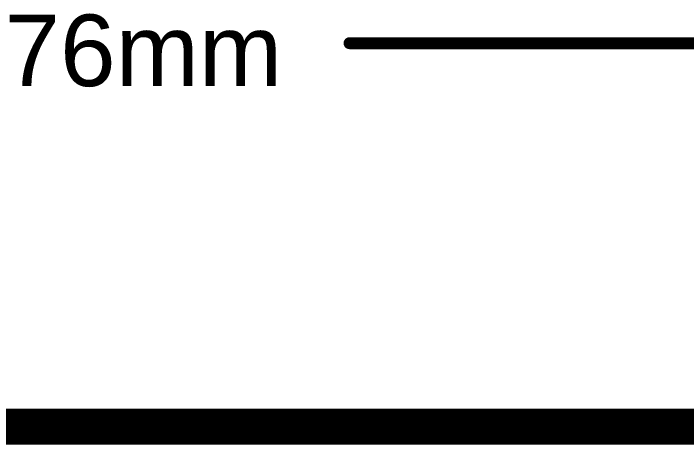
# Model space of a CAD drawing. Header units: inches. Extents: x -13 to 356, y -4 to 120.
# Drawn here: x 12.27 to 26.6, y 43.48 to 52.65 of the extents above; entities that cross this region are included whole.
import ezdxf

# ---------------------------------------------------------------- set-up
doc = ezdxf.new("R2010")
doc.units = ezdxf.units.IN
for name, color, linetype in [('Board_outline', 56, 'Continuous'), ('Bottom Layer', 5, 'Continuous'), ('Bottom Overlay', 54, 'Continuous'), ('Dimensions', 6, 'Continuous'), ('GND', 16, 'Continuous'), ('Keep-Out Layer', 6, 'Continuous'), ('POWER', 76, 'Continuous'), ('Top Layer', 1, 'Continuous'), ('Top Overlay', 2, 'Continuous')]:
    doc.layers.add(name, color=color, linetype=linetype)
doc.styles.add('Arial', font='', dxfattribs={"height": 0.2})
doc.styles.get('Arial').set_extended_font_data('Arial')

msp = doc.modelspace()

# ---------------------------------------------------------------- linework, layer by layer
at = {"layer": 'Board_outline'}
msp.add_lwpolyline([(-2.418, 43.86, 0.762, 0.762, 0), (31.29, 43.86, 0.762, 0.762, 0)], format="xyseb", dxfattribs=at)
msp.add_lwpolyline([(-2.418, 43.86, 0.762, 0.762, 0), (31.29, 43.86, 0.762, 0.762, 0)], format="xyseb", dxfattribs=at)
msp.add_lwpolyline([(-2.418, 43.86, 0.762, 0.762, 0), (31.29, 43.86, 0.762, 0.762, 0)], format="xyseb", dxfattribs=at)
msp.add_lwpolyline([(-2.418, 43.86, 0.762, 0.762, 0), (31.29, 43.86, 0.762, 0.762, 0)], format="xyseb", dxfattribs=at)
at = {"layer": 'Bottom Layer'}
msp.add_line((-2.418, 43.521), (31.29, 43.521), dxfattribs=at)
at = {"layer": 'Bottom Overlay'}
msp.add_lwpolyline([(-2.418, 43.86, 0.762, 0.762, 0), (31.29, 43.86, 0.762, 0.762, 0)], format="xyseb", dxfattribs=at)
at = {"layer": 'Dimensions'}
msp.add_lwpolyline([(19.425, 52.019, 0.254, 0.254, 0), (32.356, 52.019, 0.254, 0.254, 0)], format="xyseb", dxfattribs=at)
msp.add_lwpolyline([(19.361, 52.019, 0.127, 0.127, 1), (19.488, 52.019, 0.127, 0.127, 1)], format="xyseb", close=True, dxfattribs=at)
at = {"layer": 'GND'}
msp.add_line((-2.418, 43.521), (31.29, 43.521), dxfattribs=at)
at = {"layer": 'Keep-Out Layer'}
msp.add_lwpolyline([(-2.418, 43.86, 0.156, 0.156, 0), (31.29, 43.86, 0.156, 0.156, 0)], format="xyseb", dxfattribs=at)
msp.add_lwpolyline([(-2.418, 43.86, 0.156, 0.156, 0), (31.29, 43.86, 0.156, 0.156, 0)], format="xyseb", dxfattribs=at)
at = {"layer": 'POWER'}
msp.add_line((-2.418, 43.521), (31.29, 43.521), dxfattribs=at)
at = {"layer": 'Top Layer'}
msp.add_line((-2.418, 43.521), (31.29, 43.521), dxfattribs=at)
at = {"layer": 'Top Overlay'}
msp.add_lwpolyline([(-2.418, 43.86, 0.762, 0.762, 0), (31.29, 43.86, 0.762, 0.762, 0)], format="xyseb", dxfattribs=at)

# ---------------------------------------------------------------- texts
at = {"layer": 'Dimensions', "style": 'Arial'}
msp.add_text('35.76mm', height=1.524, dxfattribs=at).set_placement((9.116, 51.105))

doc.saveas('drawing.dxf')
